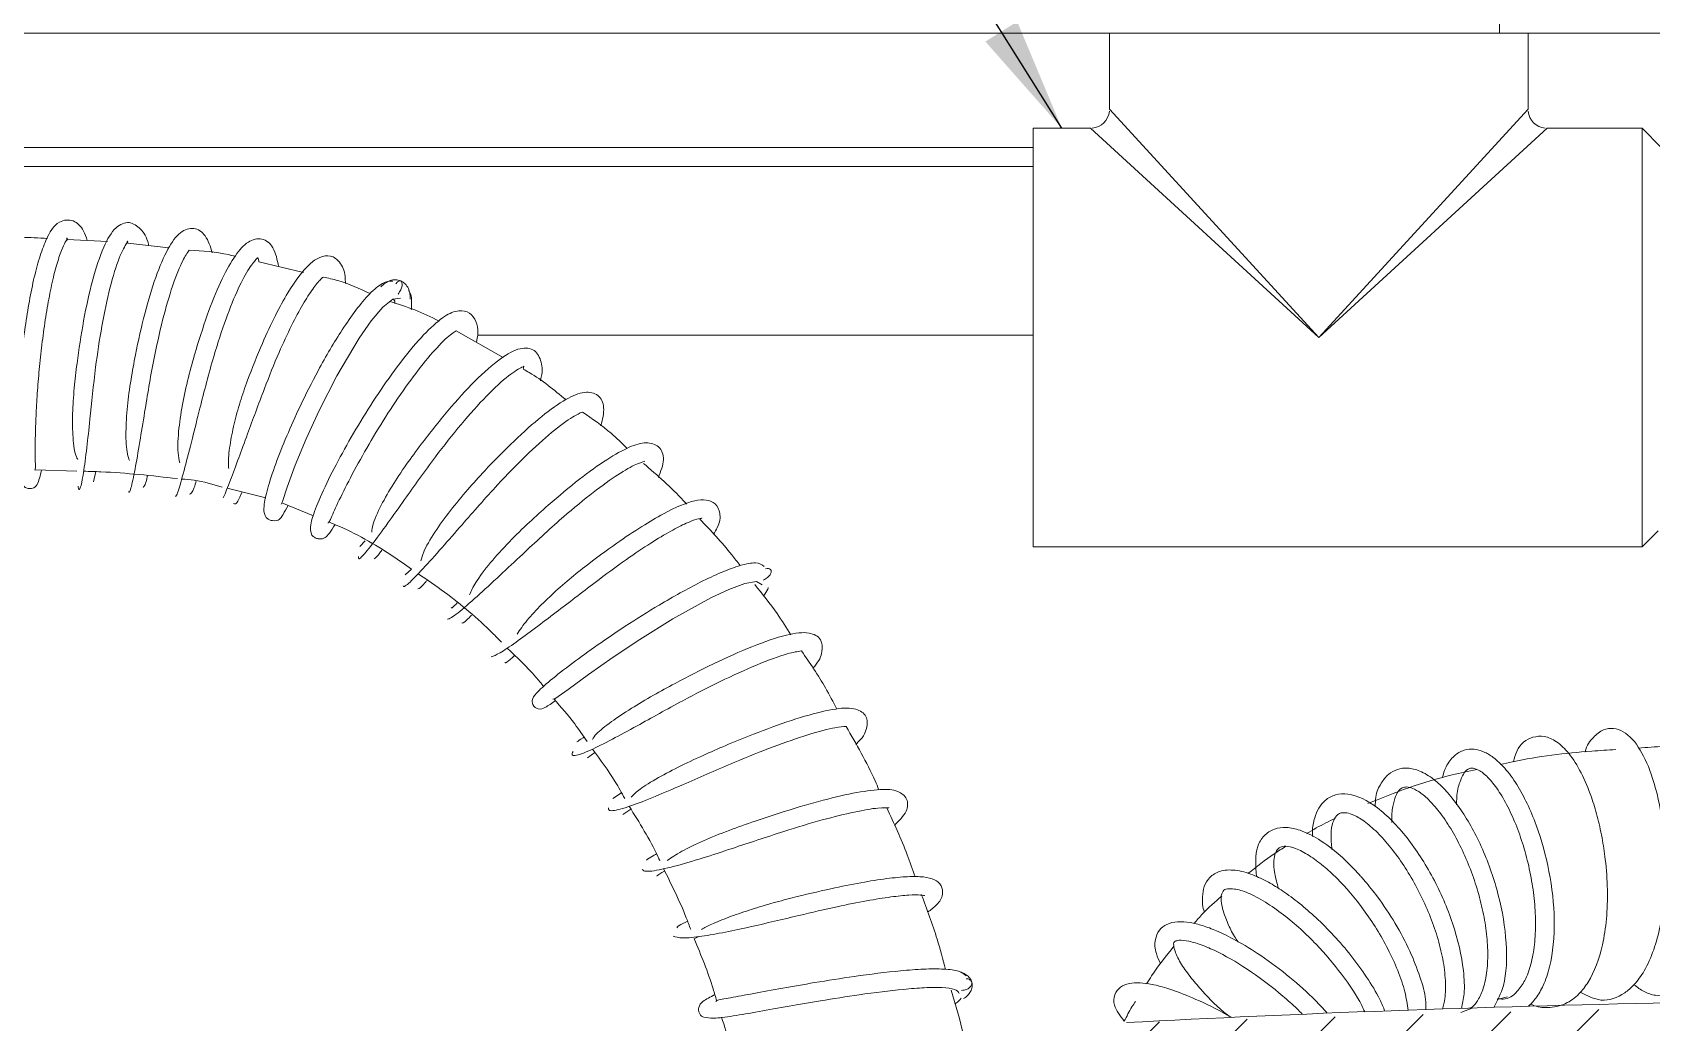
# Model space of a CAD drawing. Extents: x 14808 to 20058, y -13198 to -11680.
# Drawn here: x 18606.36 to 18648.91, y -13008.96 to -12982.93 of the extents above; entities that cross this region are included whole.
import ezdxf

# ---------------------------------------------------------------- set-up
doc = ezdxf.new("R2010")
doc.units = 0
doc.header["$LTSCALE"] = 7
doc.header["$MEASUREMENT"] = 0
doc.layers.get('0').update_dxf_attribs({"color": 2, "linetype": 'CONTINUOUS'})
doc.styles.add('GHS', font='romans', dxfattribs={"bigfont": 'ghs'})
doc.dimstyles.new('STANDARD$7', dxfattribs={"dimtxt": 3.5, "dimasz": 3, "dimexe": 1, "dimexo": 0.0625, "dimgap": 1, "dimtad": 1, "dimdec": 4, "dimzin": 0, "dimdsep": 46, "dimtxsty": 'GHS', "dimcen": 1, "dimclrt": 2, "dimadec": 0, "dimazin": 0, "dimtfac": 1, "dimtdec": 4, "dimtofl": 0, "dimtmove": 0, "dimatfit": 3, "dimfxl": 1, "dimtolj": 1, "dimtzin": 0, "dimarcsym": 0})

msp = doc.modelspace()

# ---------------------------------------------------------------- hatches: boundary and pattern name
at = {"linetype": 'Continuous', "lineweight": 0}
h = msp.add_hatch(dxfattribs=at)
h.set_pattern_fill('ANSI31', color=2, scale=20, style=0)
edge = h.paths.add_edge_path(flags=0)
edge.add_line((18480.383, -13038.055), (18479.661, -12982.95))
edge.add_line((18479.661, -12982.95), (18477.661, -12982.95))
edge.add_line((18477.661, -12982.95), (18478.383, -13038.081))
edge.add_arc((18488.382, -13037.95), 10, 180.75, 270)
edge.add_line((18488.382, -13047.95), (18621.699, -13047.95))
edge.add_line((18621.699, -13047.95), (18621.699, -13045.95))
edge.add_line((18621.699, -13045.95), (18488.382, -13045.95))
edge.add_arc((18488.382, -13037.95), 8, 180.75, 270, ccw=False)
h = msp.add_hatch(dxfattribs=at)
h.set_pattern_fill('ANSI31', color=2, scale=0.5, style=0)
h.set_pattern_definition([(45, (18721.099, -12851.9663), (-1.122532, 1.122532), [])])
edge = h.paths.add_edge_path(flags=0)
edge.add_line((18664.741, -13008.269), (18664.741, -13008.344))
edge.add_ellipse((18660.244, -13012.95), major_axis=(-49.769, 0), ratio=0.092929, start_angle=264.815, end_angle=300.3276)
edge.add_spline(control_points=[(18635.113, -13008.958), (18635.061, -13008.961), (18635.008, -13008.973), (18634.96, -13008.994), (18634.912, -13009.015), (18634.866, -13009.044), (18634.827, -13009.078), (18634.784, -13009.115), (18634.747, -13009.159), (18634.716, -13009.207), (18634.681, -13009.262), (18634.655, -13009.323), (18634.638, -13009.386), (18634.62, -13009.45), (18634.611, -13009.516), (18634.611, -13009.582)], knot_values=[0, 0, 0, 0, 0.000316, 0.000316, 0.000316, 0.000629, 0.000629, 0.000629, 0.000968, 0.000968, 0.000968, 0.001358, 0.001358, 0.001358, 0.001755, 0.001755, 0.001755, 0.001755], weights=[1, 1, 1, 1, 1, 1, 1, 1, 1, 1, 1, 1, 1, 1, 1, 1], degree=3, periodic=0)
edge.add_line((18634.611, -13009.582), (18634.611, -13010.234))
edge.add_spline(control_points=[(18634.611, -13010.234), (18634.784, -13010.449), (18634.953, -13010.668), (18635.113, -13010.892)], knot_values=[0, 0, 0, 0, 0.001656, 0.001656, 0.001656, 0.001656], weights=[1, 1, 1, 1], degree=3, periodic=0)
edge.add_ellipse((18660.244, -13012.95), major_axis=(-33.493, 0), ratio=0.092929, start_angle=260.9801, end_angle=318.6178, ccw=False)
edge.add_spline(control_points=[(18665.495, -13009.876), (18665.578, -13009.877), (18665.662, -13009.864), (18665.74, -13009.838), (18665.819, -13009.812), (18665.894, -13009.772), (18665.96, -13009.721), (18666.025, -13009.67), (18666.082, -13009.607), (18666.127, -13009.538), (18666.172, -13009.469), (18666.206, -13009.39), (18666.226, -13009.31), (18666.24, -13009.251), (18666.248, -13009.189), (18666.248, -13009.128)], knot_values=[0, 0, 0, 0, 0.000498, 0.000498, 0.000498, 0.000996, 0.000996, 0.000996, 0.001491, 0.001491, 0.001491, 0.001988, 0.001988, 0.001988, 0.002352, 0.002352, 0.002352, 0.002352], weights=[1, 1, 1, 1, 1, 1, 1, 1, 1, 1, 1, 1, 1, 1, 1, 1], degree=3, periodic=0)
edge.add_line((18666.248, -13009.128), (18666.248, -13008.787))
edge.add_spline(control_points=[(18666.248, -13008.787), (18666.248, -13008.751), (18666.244, -13008.714), (18666.236, -13008.679), (18666.224, -13008.623), (18666.202, -13008.569), (18666.172, -13008.52), (18666.142, -13008.471), (18666.104, -13008.428), (18666.06, -13008.392), (18666.016, -13008.356), (18665.965, -13008.327), (18665.912, -13008.308), (18665.859, -13008.289), (18665.802, -13008.278), (18665.746, -13008.278)], knot_values=[0.001588, 0.001588, 0.001588, 0.001588, 0.001808, 0.001808, 0.001808, 0.002156, 0.002156, 0.002156, 0.002501, 0.002501, 0.002501, 0.002844, 0.002844, 0.002844, 0.003187, 0.003187, 0.003187, 0.003187], weights=[1, 1, 1, 1, 1, 1, 1, 1, 1, 1, 1, 1, 1, 1, 1, 1], degree=3, periodic=0)
edge.add_ellipse((18660.244, -13012.95), major_axis=(-50.576, 0), ratio=0.092929, start_angle=263.7545, end_angle=264.8979)

# ---------------------------------------------------------------- linework, layer by layer
at = {"color": 7, "linetype": 'Continuous', "lineweight": 15}
for p, q in [((18644.911, -12982.95), (18644.911, -12982.7)), ((18545.661, -12982.95), (18634.661, -12982.95)), ((18634.661, -12982.95), (18634.661, -12984.95)), ((18634.661, -12982.95), (18640.161, -12982.95)), ((18640.161, -12982.95), (18645.661, -12982.95)), ((18645.661, -12984.95), (18645.661, -12982.95)), ((18645.661, -12982.95), (18683.161, -12982.95)), ((18634.161, -12985.45), (18632.661, -12985.45)), ((18632.661, -12985.45), (18632.661, -12996.45)), ((18648.661, -12985.45), (18646.161, -12985.45)), ((18649.161, -12985.95), (18648.661, -12985.45)), ((18648.661, -12996.45), (18648.661, -12985.45)), ((18632.661, -12986.45), (18564.161, -12986.45)), ((18608.334, -12988.424), (18607.272, -12988.369)), ((18609.95, -12988.59), (18608.871, -12988.466)), ((18613.483, -12989.237), (18612.313, -12988.959)), ((18618.727, -12991.476), (18617.499, -12990.777)), ((18606.43, -12994.423), (18607.525, -12994.458)), ((18607.969, -12994.746), (18608.032, -12994.474)), ((18611.477, -12994.913), (18612.492, -12995.166)), ((18612.915, -12995.292), (18613.751, -12995.635)), ((18615.101, -12996.295), (18614.968, -12996.438)), ((18648.661, -12996.45), (18649.078, -12996.033)), ((18632.661, -12996.45), (18648.661, -12996.45)), ((18616.325, -12997.041), (18616.16, -12997.186)), ((18620.944, -13001.994), (18621.139, -13001.86)), ((18621.841, -13002.917), (18621.613, -13003.063)), ((18621.874, -13003.488), (18622.088, -13003.35)), ((18623.753, -13006.757), (18623.875, -13006.694)), ((18644.851, -13008.349), (18645.119, -13008.277)), ((18643.895, -13008.688), (18644.192, -13008.579))]:
    msp.add_line(p, q, dxfattribs=at)
at = {"color": 8, "linetype": 'Continuous', "lineweight": 15}
for p, q in [((18634.661, -12984.95), (18640.161, -12990.95)), ((18640.161, -12990.95), (18645.661, -12984.95)), ((18640.161, -12990.95), (18634.161, -12985.45)), ((18646.161, -12985.45), (18640.161, -12990.95)), ((18564.161, -12985.957), (18632.661, -12985.957)), ((18618.059, -12990.891), (18632.661, -12990.891))]:
    msp.add_line(p, q, dxfattribs=at)
at = {"color": 7, "linetype": 'Continuous', "lineweight": 15, "flags": 128}
for points in [[(18612.895, -12995.328), (18612.937, -12995.255), (18613.059, -12994.88), (18613.269, -12994.308), (18613.555, -12993.614), (18613.896, -12992.865), (18614.358, -12991.957), (18614.946, -12990.964), (18615.262, -12990.513), (18615.566, -12990.153), (18615.833, -12989.939), (18616.036, -12989.914), (18616.036, -12989.914)], [(18620.032, -13000.453), (18620.092, -13000.446), (18620.437, -13000.2), (18620.975, -12999.809), (18621.622, -12999.352), (18622.321, -12998.885), (18623.189, -12998.345), (18624.184, -12997.793), (18624.663, -12997.569), (18625.08, -12997.416), (18625.387, -12997.366), (18625.532, -12997.451), (18625.532, -12997.451)]]:
    msp.add_lwpolyline(points, dxfattribs=at)
at = {"color": 7, "linetype": 'Continuous', "lineweight": 15}
for centre, start, end in [((18634.161, -12984.95), 275.545, 354.0031), ((18646.161, -12984.95), 185.545, 264.0031)]:
    msp.add_arc(centre, 0.5, start, end, dxfattribs=at)
msp.add_ellipse((18660.244, -13012.95), major_axis=(-49.769, 0), ratio=0.092929, start_param=4.621893, end_param=5.241705, dxfattribs=at)
for points, knots in [([(18607.804, -12988.397), (18607.773, -12988.311), (18607.687, -12988.071), (18607.448, -12987.83), (18606.995, -12987.873), (18606.752, -12988.28), (18606.543, -12988.841), (18606.392, -12989.415), (18606.264, -12990.061), (18606.125, -12990.953), (18606.001, -12992.114), (18605.948, -12993.175), (18605.947, -12993.887), (18605.978, -12994.436), (18606.026, -12994.737), (18606.145, -12994.874), (18606.215, -12994.909), (18606.282, -12994.923), (18606.425, -12994.905), (18606.513, -12994.802), (18606.567, -12994.576), (18606.602, -12994.428)], [0, 0, 0, 0, 0.034752, 0.097053, 0.1627, 0.252878, 0.306917, 0.360262, 0.412006, 0.462267, 0.558479, 0.655357, 0.70521, 0.756007, 0.843318, 0.870506, 0.879911, 0.886715, 0.893556, 0.930498, 1, 1, 1, 1]), ([(18609.416, -12988.529), (18609.414, -12988.518), (18609.366, -12988.309), (18609.232, -12988.093), (18608.892, -12987.863), (18608.509, -12988.05), (18608.226, -12988.54), (18607.937, -12989.393), (18607.702, -12990.482), (18607.548, -12991.478), (18607.453, -12992.308), (18607.407, -12992.987), (18607.421, -12993.613), (18607.474, -12994.017), (18607.539, -12994.132), (18607.551, -12994.153)], [0, 0, 0, 0, 0.004898, 0.0899, 0.166436, 0.250737, 0.358523, 0.474351, 0.583146, 0.687769, 0.749163, 0.819113, 0.896674, 0.9811, 1, 1, 1, 1]), ([(18606.758, -12988.343), (18606.641, -12988.337), (18606.318, -12988.319), (18605.995, -12988.31), (18605.789, -12988.305)], [0, 0, 0, 0, 0.362876, 1, 1, 1, 1]), ([(18606.427, -12994.439), (18606.432, -12994.42), (18606.446, -12994.377), (18606.434, -12994.149), (18606.434, -12993.784), (18606.443, -12993.298), (18606.468, -12992.732), (18606.51, -12992.114), (18606.571, -12991.463), (18606.651, -12990.802), (18606.75, -12990.155), (18606.865, -12989.552), (18606.992, -12989.037), (18607.123, -12988.656), (18607.223, -12988.433), (18607.311, -12988.344), (18607.244, -12988.32), (18607.268, -12988.363), (18607.272, -12988.369)], [0, 0, 0, 0, 0.048313, 0.112736, 0.180115, 0.247041, 0.313432, 0.379075, 0.444064, 0.510382, 0.578456, 0.648077, 0.719155, 0.790506, 0.853403, 0.906096, 0.986757, 1, 1, 1, 1]), ([(18611.087, -12988.721), (18611.036, -12988.559), (18610.94, -12988.251), (18610.604, -12988.022), (18610.214, -12988.167), (18609.915, -12988.595), (18609.599, -12989.322), (18609.308, -12990.302), (18609.094, -12991.252), (18608.941, -12992.086), (18608.846, -12992.79), (18608.808, -12993.468), (18608.831, -12993.965), (18608.894, -12994.132), (18608.914, -12994.185)], [0, 0, 0, 0, 0.08891, 0.169562, 0.25204, 0.351253, 0.457551, 0.561506, 0.665705, 0.727452, 0.797831, 0.875974, 0.961044, 1, 1, 1, 1]), ([(18612.831, -12989.082), (18612.795, -12988.905), (18612.724, -12988.563), (18612.407, -12988.304), (18612.007, -12988.409), (18611.69, -12988.772), (18611.346, -12989.375), (18610.991, -12990.233), (18610.7, -12991.121), (18610.469, -12991.941), (18610.305, -12992.657), (18610.198, -12993.37), (18610.167, -12993.939), (18610.214, -12994.163), (18610.232, -12994.246)], [0, 0, 0, 0, 0.092267, 0.178205, 0.259955, 0.350757, 0.447389, 0.546623, 0.650735, 0.713071, 0.784116, 0.863012, 0.948904, 1, 1, 1, 1]), ([(18607.562, -12994.859), (18607.568, -12994.897), (18607.581, -12994.973), (18607.628, -12994.906), (18607.7, -12994.573), (18607.787, -12993.9), (18607.888, -12992.963), (18607.998, -12991.84), (18608.181, -12990.628), (18608.399, -12989.591), (18608.635, -12988.819), (18608.855, -12988.426), (18608.877, -12988.447), (18608.841, -12988.39), (18608.87, -12988.465), (18608.871, -12988.466)], [0, 0, 0, 0, 0.0536482, 0.1055556, 0.2020858, 0.28816, 0.3636262, 0.4844966, 0.5778206, 0.6735472, 0.7742762, 0.8670655, 0.9362724, 0.998791, 1, 1, 1, 1]), ([(18608.887, -12994.993), (18608.893, -12995.008), (18608.906, -12995.038), (18608.96, -12994.889), (18609.049, -12994.478), (18609.176, -12993.743), (18609.334, -12992.77), (18609.518, -12991.642), (18609.777, -12990.477), (18610.042, -12989.556), (18610.31, -12988.896), (18610.429, -12988.727), (18610.483, -12988.652)], [0, 0, 0, 0, 0.0644572, 0.1266531, 0.2419051, 0.3446311, 0.4347546, 0.5793238, 0.6902157, 0.7993884, 0.9098152, 1, 1, 1, 1]), ([(18611.688, -12988.811), (18611.632, -12988.797), (18611.238, -12988.7), (18610.832, -12988.674), (18610.483, -12988.652)], [0, 0, 0, 0, 0.142677, 1, 1, 1, 1]), ([(18610.12, -12995.131), (18610.128, -12995.127), (18610.144, -12995.119), (18610.22, -12994.907), (18610.353, -12994.43), (18610.551, -12993.652), (18610.799, -12992.659), (18611.086, -12991.544), (18611.44, -12990.451), (18611.769, -12989.641), (18612.054, -12989.104), (18612.278, -12988.846), (18612.284, -12988.864), (18612.285, -12988.814), (18612.31, -12988.941), (18612.313, -12988.959)], [0, 0, 0, 0, 0.055603, 0.109189, 0.2084, 0.296843, 0.37442, 0.498954, 0.593687, 0.682851, 0.76883, 0.847863, 0.91599, 0.987701, 1, 1, 1, 1]), ([(18614.587, -12989.531), (18614.585, -12989.467), (18614.578, -12989.219), (18614.47, -12988.973), (18614.208, -12988.77), (18613.903, -12988.822), (18613.544, -12989.08), (18613.164, -12989.592), (18612.739, -12990.371), (18612.378, -12991.146), (18612.053, -12991.942), (18611.811, -12992.658), (18611.649, -12993.241), (18611.543, -12993.798), (18611.5, -12994.196), (18611.517, -12994.356), (18611.521, -12994.394)], [0, 0, 0, 0, 0.029539, 0.113271, 0.182073, 0.246398, 0.312456, 0.453014, 0.530478, 0.613199, 0.713633, 0.772447, 0.836279, 0.904673, 0.977394, 1, 1, 1, 1]), ([(18611.377, -12995.155), (18611.382, -12995.146), (18611.414, -12995.083), (18611.554, -12994.724), (18611.767, -12994.156), (18612.065, -12993.347), (18612.421, -12992.374), (18612.813, -12991.391), (18613.162, -12990.636), (18613.468, -12990.065), (18613.723, -12989.665), (18613.92, -12989.428), (18613.981, -12989.378), (18614.002, -12989.36)], [0, 0, 0, 0, 0.01834, 0.128186, 0.229097, 0.320707, 0.476091, 0.599073, 0.698036, 0.789969, 0.875923, 0.955843, 1, 1, 1, 1]), ([(18615.836, -12989.466), (18615.749, -12989.471), (18615.583, -12989.479), (18615.238, -12989.768), (18614.874, -12990.199), (18614.417, -12990.856), (18613.902, -12991.731), (18613.409, -12992.715), (18613.032, -12993.555), (18612.735, -12994.303), (18612.527, -12994.944), (18612.433, -12995.369), (18612.445, -12995.586), (18612.508, -12995.688), (18612.583, -12995.747), (18612.836, -12995.796), (18612.901, -12995.673), (18613.036, -12995.446), (18613.086, -12995.362)], [0, 0, 0, 0, 0.078985, 0.152108, 0.219494, 0.281256, 0.387681, 0.472772, 0.544374, 0.618456, 0.695934, 0.774602, 0.832892, 0.852583, 0.866121, 0.878094, 0.955139, 1, 1, 1, 1]), ([(18615.238, -12989.792), (18614.959, -12989.664), (18614.56, -12989.479), (18614.131, -12989.388), (18614.002, -12989.36)], [0, 0, 0, 0, 0.698613, 1, 1, 1, 1]), ([(18616.289, -12989.939), (18616.284, -12989.839), (18616.277, -12989.687), (18616.16, -12989.535), (18616.043, -12989.454), (18615.903, -12989.426), (18615.71, -12989.448), (18615.593, -12989.547), (18615.516, -12989.613)], [0, 0, 0, 0, 0.243391, 0.370588, 0.499428, 0.628418, 0.755971, 1, 1, 1, 1]), ([(18615.971, -12989.809), (18615.998, -12989.771), (18616.051, -12989.693), (18616.08, -12989.586), (18616.078, -12989.502), (18616.043, -12989.453), (18615.987, -12989.46), (18615.939, -12989.491), (18615.918, -12989.529), (18615.914, -12989.535)], [0, 0, 0, 0, 0.1596692, 0.3209039, 0.4833252, 0.6460907, 0.8086389, 0.97055, 1, 1, 1, 1]), ([(18617.048, -12990.52), (18617.044, -12990.518), (18616.64, -12990.288), (18616.196, -12990.143), (18615.757, -12990)], [0, 0, 0, 0, 0.010833, 1, 1, 1, 1]), ([(18615.83, -12989.942), (18615.858, -12989.952), (18615.889, -12989.963), (18615.888, -12990.046), (18615.888, -12990.053)], [0, 0, 0, 0, 0.918007, 1, 1, 1, 1]), ([(18616.317, -12990.225), (18616.318, -12990.212), (18616.337, -12989.989), (18616.32, -12989.797), (18616.254, -12989.717), (18616.25, -12989.712)], [0, 0, 0, 0, 0.054427, 0.937402, 1, 1, 1, 1]), ([(18618.027, -12991.078), (18618.044, -12990.995), (18618.092, -12990.764), (18618.031, -12990.526), (18617.863, -12990.271), (18617.54, -12990.214), (18617.181, -12990.374), (18616.716, -12990.779), (18616.165, -12991.414), (18615.593, -12992.195), (18615.046, -12993.042), (18614.544, -12993.899), (18614.115, -12994.717), (18613.808, -12995.41), (18613.659, -12995.853), (18613.665, -12996.065), (18613.718, -12996.164), (18613.81, -12996.23), (18614.024, -12996.263), (18614.114, -12996.163), (18614.263, -12995.947), (18614.318, -12995.868)], [0, 0, 0, 0, 0.026443, 0.073466, 0.119715, 0.170041, 0.231891, 0.304471, 0.377831, 0.448953, 0.518186, 0.587476, 0.659197, 0.73381, 0.806938, 0.857774, 0.873855, 0.884096, 0.895281, 0.961905, 1, 1, 1, 1]), ([(18614.127, -12995.824), (18614.136, -12995.821), (18614.17, -12995.811), (18614.282, -12995.505), (18614.56, -12994.937), (18614.959, -12994.175), (18615.442, -12993.348), (18615.968, -12992.526), (18616.51, -12991.775), (18616.998, -12991.189), (18617.368, -12990.844), (18617.465, -12990.795), (18617.499, -12990.777)], [0, 0, 0, 0, 0.03556, 0.14608, 0.263347, 0.37766, 0.488573, 0.598739, 0.711469, 0.826416, 0.939176, 1, 1, 1, 1]), ([(18619.708, -12992.085), (18619.71, -12992.078), (18619.774, -12991.868), (18619.761, -12991.607), (18619.574, -12991.233), (18619.149, -12991.201), (18618.664, -12991.478), (18618.012, -12992.048), (18617.284, -12992.851), (18616.664, -12993.631), (18616.165, -12994.31), (18615.781, -12994.888), (18615.469, -12995.453), (18615.289, -12995.873), (18615.282, -12996.024), (18615.28, -12996.068)], [0, 0, 0, 0, 0.002834, 0.089818, 0.167676, 0.251386, 0.355228, 0.466376, 0.57221, 0.675573, 0.736407, 0.805745, 0.882723, 0.9665, 1, 1, 1, 1]), ([(18614.934, -12996.708), (18614.929, -12996.736), (18614.919, -12996.791), (18615.013, -12996.729), (18615.252, -12996.442), (18615.669, -12995.873), (18616.221, -12995.094), (18616.877, -12994.166), (18617.631, -12993.211), (18618.317, -12992.445), (18618.883, -12991.92), (18619.261, -12991.7), (18619.272, -12991.729), (18619.274, -12991.672), (18619.261, -12991.769), (18619.259, -12991.779)], [0, 0, 0, 0, 0.053771, 0.105682, 0.201947, 0.287838, 0.363182, 0.484054, 0.57724, 0.671353, 0.76906, 0.859185, 0.928318, 0.992336, 1, 1, 1, 1]), ([(18620.377, -12992.582), (18620.068, -12992.327), (18619.713, -12992.033), (18619.312, -12991.809), (18619.259, -12991.779)], [0, 0, 0, 0, 0.867706, 1, 1, 1, 1]), ([(18621.298, -12993.266), (18621.34, -12993.102), (18621.419, -12992.788), (18621.253, -12992.423), (18620.846, -12992.352), (18620.388, -12992.55), (18619.762, -12992.987), (18619.019, -12993.653), (18618.345, -12994.339), (18617.774, -12994.97), (18617.316, -12995.523), (18616.909, -12996.088), (18616.637, -12996.552), (18616.587, -12996.747), (18616.568, -12996.82)], [0, 0, 0, 0, 0.088423, 0.168836, 0.249144, 0.345177, 0.44839, 0.550557, 0.654097, 0.715629, 0.785763, 0.863642, 0.948436, 1, 1, 1, 1]), ([(18616.104, -12997.476), (18616.11, -12997.488), (18616.121, -12997.512), (18616.271, -12997.398), (18616.583, -12997.078), (18617.092, -12996.509), (18617.749, -12995.756), (18618.504, -12994.89), (18619.331, -12994.043), (18620.021, -12993.415), (18620.564, -12993.015), (18620.74, -12992.94), (18620.816, -12992.908)], [0, 0, 0, 0, 0.06524, 0.128125, 0.244572, 0.348368, 0.439516, 0.585878, 0.697909, 0.806951, 0.915894, 1, 1, 1, 1]), ([(18621.992, -12993.862), (18621.852, -12993.726), (18621.489, -12993.373), (18621.072, -12993.085), (18620.816, -12992.908)], [0, 0, 0, 0, 0.385271, 1, 1, 1, 1]), ([(18622.811, -12994.627), (18622.873, -12994.465), (18622.993, -12994.15), (18622.859, -12993.79), (18622.475, -12993.68), (18622.051, -12993.81), (18621.465, -12994.135), (18620.733, -12994.664), (18620.024, -12995.252), (18619.391, -12995.823), (18618.864, -12996.34), (18618.369, -12996.889), (18617.998, -12997.379), (18617.891, -12997.612), (18617.844, -12997.713)], [0, 0, 0, 0, 0.0889206, 0.1727789, 0.2503604, 0.3383427, 0.4332665, 0.5316876, 0.6356036, 0.697971, 0.7690723, 0.8479714, 0.9339376, 1, 1, 1, 1]), ([(18617.265, -12998.351), (18617.284, -12998.35), (18617.32, -12998.349), (18617.534, -12998.2), (18617.929, -12997.863), (18618.529, -12997.312), (18619.288, -12996.601), (18620.13, -12995.812), (18621.003, -12995.081), (18621.69, -12994.581), (18622.187, -12994.281), (18622.457, -12994.206), (18622.457, -12994.198), (18622.457, -12994.196)], [0, 0, 0, 0, 0.063148, 0.12393, 0.236498, 0.336744, 0.424804, 0.566323, 0.673761, 0.77417, 0.869978, 0.956844, 1, 1, 1, 1]), ([(18623.55, -12995.33), (18623.523, -12995.3), (18623.177, -12994.911), (18622.781, -12994.571), (18622.416, -12994.258)], [0, 0, 0, 0, 0.0780185, 1, 1, 1, 1]), ([(18607.709, -12994.464), (18607.86, -12994.468), (18608.683, -12994.49), (18609.502, -12994.582), (18610.17, -12994.658)], [0, 0, 0, 0, 0.184119, 1, 1, 1, 1]), ([(18609.268, -12994.887), (18609.303, -12994.851), (18609.339, -12994.815), (18609.381, -12994.593), (18609.382, -12994.587)], [0, 0, 0, 0, 0.97376, 1, 1, 1, 1]), ([(18610.282, -12994.668), (18610.393, -12994.676), (18610.756, -12994.7), (18611.105, -12994.807), (18611.349, -12994.881)], [0, 0, 0, 0, 0.304241, 1, 1, 1, 1]), ([(18610.488, -12995.068), (18610.524, -12995.057), (18610.572, -12995.042), (18610.648, -12994.777), (18610.667, -12994.711)], [0, 0, 0, 0, 0.753985, 1, 1, 1, 1]), ([(18611.647, -12995.311), (18611.677, -12995.327), (18611.725, -12995.351), (18611.832, -12995.102), (18611.871, -12995.011)], [0, 0, 0, 0, 0.636569, 1, 1, 1, 1]), ([(18624.26, -12996.125), (18624.295, -12996.064), (18624.423, -12995.843), (18624.454, -12995.595), (18624.335, -12995.304), (18624.067, -12995.199), (18623.663, -12995.234), (18623.104, -12995.48), (18622.37, -12995.911), (18621.671, -12996.378), (18620.981, -12996.886), (18620.39, -12997.365), (18619.93, -12997.775), (18619.523, -12998.188), (18619.236, -12998.526), (18619.136, -12998.692), (18619.1, -12998.751)], [0, 0, 0, 0, 0.031558, 0.115684, 0.18081, 0.240655, 0.303352, 0.440041, 0.516301, 0.598195, 0.697916, 0.756301, 0.819615, 0.887536, 0.959827, 1, 1, 1, 1]), ([(18614.139, -12995.795), (18614.206, -12995.822), (18614.794, -12996.06), (18615.531, -12996.477), (18616.158, -12996.922), (18616.326, -12997.042)], [0, 0, 0, 0, 0.085812, 0.754882, 1, 1, 1, 1]), ([(18618.419, -12999.345), (18618.48, -12999.323), (18618.598, -12999.279), (18619.036, -12998.983), (18619.549, -12998.607), (18620.243, -12998.08), (18621.074, -12997.441), (18621.921, -12996.808), (18622.604, -12996.349), (18623.136, -12996.031), (18623.546, -12995.823), (18623.831, -12995.714), (18623.958, -12995.7), (18623.955, -12995.694), (18623.954, -12995.692)], [0, 0, 0, 0, 0.101722, 0.196756, 0.284007, 0.36317, 0.497724, 0.604224, 0.689762, 0.768759, 0.841962, 0.909278, 0.971071, 1, 1, 1, 1]), ([(18624.957, -12996.945), (18624.885, -12996.849), (18624.559, -12996.418), (18624.187, -12996.025), (18623.898, -12995.72)], [0, 0, 0, 0, 0.22297, 1, 1, 1, 1]), ([(18615.339, -12996.768), (18615.379, -12996.739), (18615.425, -12996.706), (18615.532, -12996.554), (18615.543, -12996.537)], [0, 0, 0, 0, 0.893751, 1, 1, 1, 1]), ([(18616.494, -12997.159), (18616.728, -12997.318), (18617.418, -12997.786), (18618.145, -12998.4), (18618.608, -12998.877), (18618.687, -12998.957)], [0, 0, 0, 0, 0.299592, 0.881112, 1, 1, 1, 1]), ([(18625.59, -12996.964), (18625.529, -12996.922), (18625.41, -12996.84), (18624.992, -12996.922), (18624.488, -12997.105), (18623.787, -12997.432), (18622.908, -12997.924), (18621.977, -12998.509), (18621.195, -12999.038), (18620.512, -12999.531), (18619.935, -12999.984), (18619.602, -13000.286), (18619.494, -13000.438), (18619.492, -13000.54), (18619.508, -13000.588), (18619.52, -13000.612), (18619.534, -13000.633), (18619.561, -13000.664), (18619.607, -13000.698), (18619.704, -13000.73), (18619.822, -13000.695), (18620.008, -13000.561), (18620.102, -13000.493)], [0, 0, 0, 0, 0.078401, 0.150986, 0.217856, 0.279034, 0.384398, 0.468595, 0.540036, 0.616191, 0.698067, 0.782509, 0.840965, 0.857999, 0.86361, 0.865783, 0.867625, 0.871026, 0.875563, 0.890272, 0.944705, 1, 1, 1, 1]), ([(18625.566, -12997.323), (18625.605, -12997.303), (18625.683, -12997.262), (18625.751, -12997.182), (18625.781, -12997.106), (18625.764, -12997.045), (18625.707, -12997.015), (18625.651, -12997.026), (18625.624, -12997.031)], [0, 0, 0, 0, 0.168085, 0.337077, 0.50695, 0.677165, 0.847456, 1, 1, 1, 1]), ([(18616.492, -12997.555), (18616.528, -12997.543), (18616.568, -12997.53), (18616.719, -12997.346), (18616.735, -12997.327)], [0, 0, 0, 0, 0.895562, 1, 1, 1, 1]), ([(18626.291, -12998.763), (18626.173, -12998.575), (18625.883, -12998.115), (18625.542, -12997.692), (18625.34, -12997.441)], [0, 0, 0, 0, 0.407648, 1, 1, 1, 1]), ([(18625.573, -12997.744), (18625.617, -12997.679), (18625.673, -12997.596), (18625.692, -12997.536), (18625.696, -12997.523)], [0, 0, 0, 0, 0.78003, 1, 1, 1, 1]), ([(18617.523, -12997.927), (18617.503, -12997.948), (18617.381, -12998.073), (18617.374, -12998.057), (18617.368, -12998.045)], [0, 0, 0, 0, 0.168024, 1, 1, 1, 1]), ([(18617.649, -12998.451), (18617.666, -12998.458), (18617.688, -12998.467), (18617.856, -12998.294), (18617.901, -12998.249)], [0, 0, 0, 0, 0.73471, 1, 1, 1, 1]), ([(18626.867, -12999.645), (18626.884, -12999.626), (18627.03, -12999.46), (18627.131, -12999.235), (18627.11, -12998.845), (18626.742, -12998.669), (18626.198, -12998.743), (18625.32, -12999.037), (18624.284, -12999.504), (18623.378, -12999.966), (18622.647, -13000.367), (18622.063, -13000.712), (18621.537, -13001.064), (18621.18, -13001.35), (18621.105, -13001.466), (18621.076, -13001.512)], [0, 0, 0, 0, 0.010413, 0.091566, 0.160912, 0.238687, 0.34401, 0.458619, 0.564881, 0.665574, 0.724452, 0.791622, 0.866227, 0.947621, 1, 1, 1, 1]), ([(18618.782, -12999.487), (18618.781, -12999.502), (18618.78, -12999.529), (18618.952, -12999.379), (18619.032, -12999.309)], [0, 0, 0, 0, 0.533886, 1, 1, 1, 1]), ([(18618.837, -12999.111), (18619.095, -12999.357), (18619.432, -12999.679), (18619.727, -13000.04), (18619.795, -13000.125)], [0, 0, 0, 0, 0.766397, 1, 1, 1, 1]), ([(18620.568, -13001.83), (18620.552, -13001.865), (18620.522, -13001.934), (18620.637, -13001.952), (18620.961, -13001.834), (18621.552, -13001.537), (18622.37, -13001.093), (18623.35, -13000.541), (18624.458, -12999.972), (18625.434, -12999.525), (18626.229, -12999.236), (18626.463, -12999.204), (18626.57, -12999.189)], [0, 0, 0, 0, 0.062271, 0.122168, 0.233124, 0.332011, 0.418981, 0.558996, 0.667556, 0.780382, 0.900396, 1, 1, 1, 1]), ([(18627.498, -13000.715), (18627.401, -13000.527), (18627.129, -12999.996), (18626.789, -12999.506), (18626.57, -12999.189)], [0, 0, 0, 0, 0.353396, 1, 1, 1, 1]), ([(18620.065, -13000.449), (18620.252, -13000.663), (18620.564, -13001.019), (18620.829, -13001.412), (18620.935, -13001.568)], [0, 0, 0, 0, 0.600685, 1, 1, 1, 1]), ([(18627.994, -13001.646), (18628.001, -13001.64), (18628.175, -13001.479), (18628.299, -13001.266), (18628.313, -13000.877), (18627.977, -13000.672), (18627.494, -13000.689), (18626.695, -13000.877), (18625.709, -13001.214), (18624.794, -13001.579), (18624.018, -13001.915), (18623.376, -13002.215), (18622.77, -13002.533), (18622.303, -13002.825), (18622.161, -13002.964), (18622.094, -13003.029)], [0, 0, 0, 0, 0.003515, 0.094025, 0.16542, 0.239335, 0.336256, 0.44249, 0.544489, 0.644738, 0.703925, 0.771435, 0.846442, 0.928337, 1, 1, 1, 1]), ([(18620.854, -13001.452), (18620.846, -13001.458), (18620.747, -13001.528), (18620.707, -13001.554), (18620.67, -13001.578)], [0, 0, 0, 0, 0.078069, 1, 1, 1, 1]), ([(18621.5, -13003.312), (18621.5, -13003.339), (18621.499, -13003.39), (18621.681, -13003.388), (18622.091, -13003.267), (18622.766, -13003), (18623.668, -13002.613), (18624.716, -13002.147), (18625.844, -13001.694), (18626.768, -13001.371), (18627.473, -13001.186), (18627.661, -13001.178), (18627.742, -13001.174)], [0, 0, 0, 0, 0.064292, 0.126067, 0.24043, 0.342333, 0.431969, 0.576427, 0.687567, 0.798941, 0.913318, 1, 1, 1, 1]), ([(18628.605, -13002.836), (18628.571, -13002.758), (18628.326, -13002.183), (18628.013, -13001.642), (18627.742, -13001.174)], [0, 0, 0, 0, 0.136514, 1, 1, 1, 1]), ([(18645.726, -13008.469), (18645.744, -13008.477), (18645.89, -13008.547), (18646.209, -13008.586), (18646.635, -13008.498), (18646.988, -13008.237), (18647.347, -13007.773), (18647.602, -13007.099), (18647.732, -13006.229), (18647.759, -13005.466), (18647.708, -13004.738), (18647.623, -13004.182), (18647.546, -13003.809), (18647.457, -13003.445), (18647.304, -13002.944), (18647.06, -13002.368), (18646.752, -13001.875), (18646.423, -13001.559), (18646.103, -13001.412), (18645.695, -13001.448), (18645.395, -13001.666), (18645.302, -13002.003), (18645.277, -13002.097)], [0, 0, 0, 0, 0.006546, 0.054413, 0.114669, 0.166451, 0.209914, 0.308457, 0.363915, 0.422166, 0.48085, 0.523138, 0.545848, 0.566847, 0.609295, 0.671288, 0.733092, 0.789962, 0.840828, 0.885137, 0.968134, 1, 1, 1, 1]), ([(18647.032, -13008.155), (18647.212, -13008.25), (18647.605, -13008.455), (18648.112, -13008.266), (18648.47, -13007.953), (18648.735, -13007.589), (18648.97, -13007.064), (18649.193, -13006.247), (18649.289, -13005.32), (18649.27, -13004.385), (18649.181, -13003.488), (18648.969, -13002.546), (18648.617, -13001.735), (18648.257, -13001.328), (18647.913, -13001.203), (18647.61, -13001.245), (18647.366, -13001.462), (18647.197, -13001.662), (18647.157, -13001.842), (18647.156, -13001.844)], [0, 0, 0, 0, 0.069318, 0.151053, 0.18892, 0.237008, 0.293248, 0.347307, 0.447233, 0.497707, 0.549052, 0.645372, 0.72638, 0.811523, 0.8531, 0.893899, 0.943781, 0.999374, 1, 1, 1, 1]), ([(18648.443, -13007.961), (18648.53, -13008.028), (18648.709, -13008.164), (18649.004, -13008.253), (18649.315, -13008.255), (18649.638, -13008.144), (18649.966, -13007.893), (18650.273, -13007.476), (18650.592, -13006.791), (18650.801, -13005.963), (18650.91, -13005.059), (18650.939, -13004.342), (18650.916, -13003.66), (18650.854, -13003.07), (18650.767, -13002.585), (18650.653, -13002.142), (18650.487, -13001.701), (18650.258, -13001.345), (18650.002, -13001.142), (18649.615, -13001.109), (18649.322, -13001.32), (18649.217, -13001.615), (18649.186, -13001.7)], [0, 0, 0, 0, 0.0372256, 0.0767079, 0.1145051, 0.1554266, 0.2052453, 0.2615486, 0.3144311, 0.4103477, 0.460187, 0.5121704, 0.5635537, 0.6092963, 0.6493538, 0.6874564, 0.7350698, 0.7931422, 0.8474958, 0.8895399, 0.9681968, 1, 1, 1, 1]), ([(18621.076, -13001.769), (18621.285, -13002.049), (18621.595, -13002.464), (18621.844, -13002.918), (18621.925, -13003.065)], [0, 0, 0, 0, 0.67563, 1, 1, 1, 1]), ([(18645.673, -13008.528), (18645.739, -13008.46), (18645.889, -13008.307), (18646.078, -13007.965), (18646.295, -13007.33), (18646.394, -13006.309), (18646.245, -13004.98), (18645.893, -13003.715), (18645.46, -13002.808), (18645.061, -13002.266), (18644.768, -13001.987), (18644.501, -13001.829), (18644.241, -13001.757), (18643.96, -13001.782), (18643.702, -13001.94), (18643.508, -13002.184), (18643.434, -13002.425), (18643.403, -13002.525)], [0, 0, 0, 0, 0.038185, 0.086396, 0.144848, 0.264626, 0.374762, 0.483418, 0.598282, 0.659972, 0.715397, 0.760624, 0.802668, 0.848011, 0.899364, 0.958151, 1, 1, 1, 1]), ([(18647.97, -13001.779), (18647.757, -13001.792), (18646.838, -13001.847), (18645.83, -13001.97), (18645.044, -13002.145), (18644.939, -13002.169)], [0, 0, 0, 0, 0.2073417, 0.8941595, 1, 1, 1, 1]), ([(18649.86, -13001.687), (18649.649, -13001.688), (18649.211, -13001.691), (18648.781, -13001.724), (18648.56, -13001.741)], [0, 0, 0, 0, 0.483844, 1, 1, 1, 1]), ([(18644.311, -13002.306), (18644.096, -13002.35), (18643.489, -13002.476), (18642.532, -13002.765), (18641.807, -13003.054), (18641.451, -13003.196)], [0, 0, 0, 0, 0.217502, 0.615418, 1, 1, 1, 1]), ([(18644.759, -13008.559), (18644.855, -13008.379), (18645.089, -13007.934), (18645.125, -13006.888), (18644.922, -13005.618), (18644.485, -13004.368), (18643.892, -13003.283), (18643.304, -13002.618), (18642.829, -13002.332), (18642.419, -13002.225), (18642.033, -13002.347), (18641.787, -13002.673), (18641.65, -13002.936), (18641.647, -13003.198), (18641.646, -13003.287)], [0, 0, 0, 0, 0.07922, 0.194541, 0.309201, 0.420135, 0.531641, 0.65248, 0.714461, 0.768234, 0.859919, 0.910393, 0.96941, 1, 1, 1, 1]), ([(18643.782, -13003.236), (18643.783, -13003.169), (18643.785, -13002.923), (18643.856, -13002.649), (18643.982, -13002.359), (18644.101, -13002.273), (18644.217, -13002.261), (18644.395, -13002.321), (18644.633, -13002.524), (18644.901, -13002.871), (18645.162, -13003.331), (18645.394, -13003.868), (18645.587, -13004.455), (18645.734, -13005.072), (18645.829, -13005.702), (18645.867, -13006.327), (18645.839, -13006.918), (18645.743, -13007.442), (18645.588, -13007.862), (18645.338, -13008.2), (18645.118, -13008.366), (18644.91, -13008.334), (18644.86, -13008.326)], [0, 0, 0, 0, 0.020359, 0.075335, 0.119293, 0.189689, 0.228762, 0.276933, 0.332427, 0.386708, 0.43885, 0.489579, 0.539331, 0.588115, 0.637418, 0.687683, 0.738859, 0.791227, 0.844711, 0.89515, 0.975025, 1, 1, 1, 1]), ([(18642.082, -13003.697), (18642.081, -13003.688), (18642.069, -13003.519), (18642.102, -13003.275), (18642.199, -13002.901), (18642.363, -13002.744), (18642.596, -13002.761), (18642.908, -13002.961), (18643.183, -13003.227), (18643.481, -13003.613), (18643.771, -13004.091), (18644.034, -13004.633), (18644.257, -13005.214), (18644.432, -13005.814), (18644.552, -13006.417), (18644.609, -13007.003), (18644.597, -13007.55), (18644.513, -13008.004), (18644.377, -13008.324), (18644.247, -13008.508), (18644.162, -13008.568), (18644.133, -13008.589)], [0, 0, 0, 0, 0.003036, 0.056154, 0.106374, 0.204211, 0.298648, 0.346808, 0.399003, 0.454044, 0.508364, 0.561632, 0.614204, 0.666724, 0.719116, 0.772623, 0.828321, 0.88586, 0.937187, 0.978351, 1, 1, 1, 1]), ([(18629.011, -13003.772), (18629.134, -13003.651), (18629.358, -13003.43), (18629.381, -13003.068), (18629.089, -13002.835), (18628.654, -13002.813), (18627.949, -13002.91), (18627.031, -13003.131), (18626.125, -13003.402), (18625.317, -13003.667), (18624.627, -13003.914), (18623.954, -13004.189), (18623.374, -13004.468), (18623.156, -13004.619), (18623.044, -13004.695)], [0, 0, 0, 0, 0.090664, 0.165601, 0.23683, 0.326203, 0.42478, 0.523436, 0.624488, 0.684732, 0.753397, 0.829736, 0.913099, 1, 1, 1, 1]), ([(18643.912, -13008.589), (18643.939, -13008.463), (18644.002, -13008.165), (18643.968, -13007.424), (18643.729, -13006.37), (18643.185, -13005.125), (18642.481, -13004.038), (18641.699, -13003.239), (18641.05, -13002.926), (18640.601, -13002.947), (18640.33, -13003.091), (18640.153, -13003.311), (18640.043, -13003.593), (18639.988, -13003.837), (18639.997, -13004.023), (18639.999, -13004.064)], [0, 0, 0, 0, 0.04901, 0.116196, 0.240289, 0.357942, 0.476516, 0.600001, 0.725352, 0.783541, 0.83662, 0.884361, 0.929574, 0.984341, 1, 1, 1, 1]), ([(18622.041, -13003.268), (18622.311, -13003.701), (18622.603, -13004.17), (18622.833, -13004.671), (18622.851, -13004.709)], [0, 0, 0, 0, 0.923866, 1, 1, 1, 1]), ([(18622.38, -13004.924), (18622.396, -13004.944), (18622.429, -13004.984), (18622.676, -13004.979), (18623.171, -13004.872), (18623.928, -13004.648), (18624.903, -13004.331), (18626.001, -13003.959), (18627.123, -13003.619), (18627.992, -13003.409), (18628.596, -13003.297), (18628.875, -13003.324), (18628.868, -13003.305), (18628.867, -13003.3)], [0, 0, 0, 0, 0.063147, 0.123809, 0.236048, 0.336121, 0.424085, 0.565897, 0.674158, 0.778292, 0.880903, 0.972276, 1, 1, 1, 1]), ([(18629.553, -13005.125), (18629.486, -13004.931), (18629.274, -13004.313), (18629, -13003.72), (18628.812, -13003.313)], [0, 0, 0, 0, 0.314869, 1, 1, 1, 1]), ([(18640.588, -13003.592), (18640.508, -13003.629), (18640.254, -13003.747), (18640.01, -13003.889), (18639.842, -13003.987)], [0, 0, 0, 0, 0.314027, 1, 1, 1, 1]), ([(18640.506, -13004.405), (18640.493, -13004.27), (18640.467, -13003.975), (18640.522, -13003.688), (18640.616, -13003.519), (18640.699, -13003.459), (18640.796, -13003.434), (18640.941, -13003.447), (18641.168, -13003.534), (18641.478, -13003.745), (18641.831, -13004.082), (18642.185, -13004.512), (18642.517, -13005.007), (18642.818, -13005.546), (18643.077, -13006.118), (18643.286, -13006.708), (18643.433, -13007.3), (18643.5, -13007.852), (18643.492, -13008.298), (18643.435, -13008.514), (18643.412, -13008.606)], [0, 0, 0, 0, 0.0566291, 0.1229122, 0.1793237, 0.2243412, 0.2655893, 0.3072451, 0.3581116, 0.4195338, 0.482007, 0.5420264, 0.599752, 0.6571331, 0.7144883, 0.7722768, 0.8324337, 0.8949877, 0.9556757, 1, 1, 1, 1]), ([(18642.97, -13008.621), (18642.973, -13008.532), (18642.984, -13008.274), (18642.821, -13007.737), (18642.565, -13007.064), (18642.18, -13006.342), (18641.766, -13005.72), (18641.456, -13005.332), (18641.308, -13005.162), (18641.269, -13005.118), (18641.259, -13005.106), (18641.254, -13005.101), (18641.24, -13005.085), (18641.194, -13005.033), (18641.022, -13004.848), (18640.664, -13004.499), (18640.17, -13004.125), (18639.698, -13003.893), (18639.31, -13003.811), (18638.981, -13003.85), (18638.705, -13004.031), (18638.478, -13004.411), (18638.504, -13004.835), (18638.522, -13005.119)], [0, 0, 0, 0, 0.035196, 0.102558, 0.175107, 0.253777, 0.332755, 0.383149, 0.396157, 0.399606, 0.400567, 0.401032, 0.401675, 0.406892, 0.421537, 0.477286, 0.562514, 0.638498, 0.698792, 0.756564, 0.816571, 0.877396, 1, 1, 1, 1]), ([(18639.298, -13004.323), (18639.196, -13004.387), (18638.848, -13004.602), (18638.527, -13004.859), (18638.3, -13005.041)], [0, 0, 0, 0, 0.2952, 1, 1, 1, 1]), ([(18639.104, -13005.432), (18639.066, -13005.297), (18638.987, -13005.01), (18638.968, -13004.611), (18639.052, -13004.403), (18639.154, -13004.337), (18639.29, -13004.309), (18639.546, -13004.364), (18639.89, -13004.54), (18640.267, -13004.816), (18640.755, -13005.264), (18641.373, -13005.986), (18641.915, -13006.861), (18642.25, -13007.598), (18642.439, -13008.155), (18642.487, -13008.477), (18642.511, -13008.637)], [0, 0, 0, 0, 0.05827, 0.123443, 0.2263, 0.272818, 0.325548, 0.390072, 0.459672, 0.522617, 0.578961, 0.688598, 0.806622, 0.870636, 0.936029, 1, 1, 1, 1]), ([(18622.758, -13004.525), (18622.72, -13004.547), (18622.515, -13004.662), (18622.505, -13004.678), (18622.496, -13004.691)], [0, 0, 0, 0, 0.185173, 1, 1, 1, 1]), ([(18622.943, -13004.908), (18623.155, -13005.333), (18623.417, -13005.857), (18623.621, -13006.406), (18623.659, -13006.51)], [0, 0, 0, 0, 0.8107005, 1, 1, 1, 1]), ([(18622.767, -13005.109), (18622.767, -13005.101), (18622.768, -13005.091), (18622.949, -13004.989), (18622.974, -13004.975)], [0, 0, 0, 0, 0.863082, 1, 1, 1, 1]), ([(18629.883, -13006.057), (18629.968, -13005.991), (18630.175, -13005.831), (18630.294, -13005.627), (18630.264, -13005.34), (18630.064, -13005.183), (18629.778, -13005.117), (18629.37, -13005.113), (18628.817, -13005.165), (18628.133, -13005.274), (18627.291, -13005.446), (18626.461, -13005.64), (18625.737, -13005.834), (18625.165, -13006.007), (18624.637, -13006.191), (18624.199, -13006.369), (18624.021, -13006.467), (18623.938, -13006.513)], [0, 0, 0, 0, 0.051847, 0.125817, 0.179674, 0.233921, 0.296282, 0.365647, 0.438027, 0.513286, 0.592305, 0.688258, 0.744212, 0.804904, 0.869988, 0.939187, 1, 1, 1, 1]), ([(18641.899, -13008.658), (18641.857, -13008.556), (18641.736, -13008.263), (18641.429, -13007.765), (18640.891, -13007.018), (18640.125, -13006.194), (18639.368, -13005.587), (18638.822, -13005.25), (18638.393, -13005.045), (18637.951, -13004.93), (18637.573, -13004.95), (18637.289, -13005.116), (18637.139, -13005.37), (18637.098, -13005.666), (18637.101, -13005.887), (18637.151, -13006.036), (18637.157, -13006.053)], [0, 0, 0, 0, 0.041647, 0.119156, 0.194019, 0.335159, 0.461476, 0.518472, 0.583184, 0.663234, 0.745678, 0.813379, 0.872238, 0.927276, 0.991635, 1, 1, 1, 1]), ([(18623.199, -13006.681), (18623.265, -13006.706), (18623.393, -13006.753), (18623.91, -13006.7), (18624.538, -13006.588), (18625.388, -13006.407), (18626.414, -13006.162), (18627.456, -13005.918), (18628.287, -13005.75), (18628.929, -13005.647), (18629.407, -13005.602), (18629.707, -13005.595), (18629.809, -13005.627), (18629.802, -13005.609), (18629.801, -13005.607)], [0, 0, 0, 0, 0.102923, 0.198728, 0.286626, 0.366357, 0.501607, 0.608556, 0.695363, 0.777732, 0.85619, 0.929825, 0.992784, 1, 1, 1, 1]), ([(18630.353, -13007.558), (18630.284, -13007.293), (18630.11, -13006.624), (18629.865, -13005.977), (18629.717, -13005.587)], [0, 0, 0, 0, 0.396086, 1, 1, 1, 1]), ([(18637.613, -13005.631), (18637.44, -13005.781), (18637.182, -13006.005), (18636.957, -13006.266), (18636.883, -13006.353)], [0, 0, 0, 0, 0.669116, 1, 1, 1, 1]), ([(18638.04, -13006.83), (18638.009, -13006.784), (18637.889, -13006.61), (18637.759, -13006.322), (18637.621, -13005.969), (18637.578, -13005.646), (18637.64, -13005.487), (18637.725, -13005.437), (18637.949, -13005.432), (18638.293, -13005.533), (18638.741, -13005.768), (18639.219, -13006.1), (18639.674, -13006.482), (18640.204, -13006.998), (18640.78, -13007.681), (18641.201, -13008.307), (18641.343, -13008.619), (18641.368, -13008.676)], [0, 0, 0, 0, 0.018657, 0.071562, 0.135763, 0.207065, 0.294214, 0.369446, 0.428075, 0.501396, 0.577795, 0.647968, 0.711667, 0.76962, 0.873107, 0.976982, 1, 1, 1, 1]), ([(18623.577, -13006.291), (18623.491, -13006.334), (18623.281, -13006.441), (18623.298, -13006.457), (18623.308, -13006.467)], [0, 0, 0, 0, 0.405344, 1, 1, 1, 1]), ([(18640.384, -13008.71), (18640.281, -13008.596), (18639.988, -13008.272), (18639.389, -13007.742), (18638.671, -13007.203), (18638.014, -13006.8), (18637.504, -13006.55), (18637.11, -13006.401), (18636.637, -13006.284), (18636.246, -13006.299), (18635.951, -13006.521), (18635.842, -13006.796), (18635.857, -13007.091), (18635.963, -13007.322), (18636.006, -13007.415)], [0, 0, 0, 0, 0.057363, 0.163119, 0.277233, 0.375788, 0.45741, 0.522064, 0.583299, 0.724396, 0.787723, 0.855501, 0.942306, 1, 1, 1, 1]), ([(18623.753, -13006.757), (18623.932, -13007.191), (18624.153, -13007.724), (18624.311, -13008.279), (18624.341, -13008.382)], [0, 0, 0, 0, 0.813741, 1, 1, 1, 1]), ([(18636.356, -13006.946), (18636.153, -13007.202), (18635.899, -13007.519), (18635.682, -13007.867), (18635.639, -13007.936)], [0, 0, 0, 0, 0.802377, 1, 1, 1, 1]), ([(18637.801, -13008.785), (18637.788, -13008.775), (18637.513, -13008.569), (18637.176, -13008.212), (18636.786, -13007.768), (18636.534, -13007.41), (18636.383, -13007.109), (18636.336, -13006.864), (18636.359, -13006.828), (18636.476, -13006.785), (18636.732, -13006.803), (18637.096, -13006.915), (18637.634, -13007.152), (18638.37, -13007.587), (18639.081, -13008.135), (18639.521, -13008.523), (18639.679, -13008.684), (18639.722, -13008.728)], [0, 0, 0, 0, 0.004804, 0.102684, 0.157747, 0.224108, 0.294578, 0.353266, 0.454067, 0.513117, 0.582418, 0.651112, 0.714517, 0.826207, 0.930592, 0.980951, 1, 1, 1, 1]), ([(18630.893, -13007.731), (18630.846, -13007.684), (18630.754, -13007.593), (18630.341, -13007.543), (18629.811, -13007.545), (18629.035, -13007.602), (18628.043, -13007.725), (18626.96, -13007.896), (18626.052, -13008.055), (18625.275, -13008.195), (18624.677, -13008.315), (18624.341, -13008.362), (18624.321, -13008.395), (18624.316, -13008.404)], [0, 0, 0, 0, 0.097345, 0.18766, 0.270946, 0.347395, 0.479656, 0.585984, 0.675097, 0.767742, 0.864289, 0.961007, 1, 1, 1, 1]), ([(18630.829, -13008.321), (18630.867, -13008.298), (18630.943, -13008.25), (18631.018, -13008.142), (18631.059, -13008.021), (18631.054, -13007.895), (18630.997, -13007.781), (18630.903, -13007.697), (18630.817, -13007.648), (18630.764, -13007.643), (18630.756, -13007.642)], [0, 0, 0, 0, 0.1322642, 0.2695871, 0.4104487, 0.5531857, 0.6959543, 0.8369484, 0.9744698, 1, 1, 1, 1]), ([(18630.778, -13008.113), (18630.82, -13008.107), (18630.902, -13008.095), (18630.992, -13008.038), (18631.045, -13007.969), (18631.054, -13007.894), (18631.009, -13007.836), (18630.951, -13007.804), (18630.905, -13007.804), (18630.895, -13007.804)], [0, 0, 0, 0, 0.158994, 0.318116, 0.47735, 0.636327, 0.795255, 0.9543, 1, 1, 1, 1]), ([(18637.874, -13008.827), (18637.791, -13008.778), (18637.438, -13008.57), (18636.863, -13008.307), (18636.244, -13008.068), (18635.795, -13007.95), (18635.358, -13007.889), (18634.989, -13007.941), (18634.776, -13008.22), (18634.761, -13008.545), (18634.942, -13008.779), (18635.051, -13008.919)], [0, 0, 0, 0, 0.044243, 0.18903, 0.31336, 0.417197, 0.501601, 0.672987, 0.762984, 0.857849, 1, 1, 1, 1]), ([(18624.294, -13008.222), (18624.176, -13008.283), (18623.969, -13008.389), (18623.877, -13008.503), (18623.855, -13008.617), (18623.912, -13008.786), (18624.031, -13008.822), (18624.27, -13008.856), (18624.731, -13008.79), (18625.424, -13008.674), (18626.218, -13008.53), (18627.115, -13008.374), (18628.173, -13008.208), (18629.117, -13008.089), (18629.829, -13008.034), (18630.294, -13008.031), (18630.636, -13008.073), (18630.687, -13008.15), (18630.714, -13008.19)], [0, 0, 0, 0, 0.0682667, 0.1199672, 0.13494, 0.1451698, 0.1813079, 0.2436985, 0.3247418, 0.4027113, 0.4766004, 0.5476019, 0.63214, 0.7360519, 0.7952999, 0.8591241, 0.9274276, 1, 1, 1, 1]), ([(18631.002, -13010.164), (18630.949, -13009.873), (18630.824, -13009.177), (18630.621, -13008.499), (18630.503, -13008.104)], [0, 0, 0, 0, 0.417469, 1, 1, 1, 1]), ([(18630.602, -13008.462), (18630.608, -13008.459), (18630.693, -13008.406), (18630.73, -13008.361), (18630.766, -13008.319)], [0, 0, 0, 0, 0.067768, 1, 1, 1, 1]), ([(18635.345, -13008.399), (18635.314, -13008.447), (18635.206, -13008.614), (18635.115, -13008.792), (18635.051, -13008.919)], [0, 0, 0, 0, 0.289893, 1, 1, 1, 1]), ([(18624.468, -13008.816), (18624.624, -13009.29), (18624.808, -13009.846), (18624.924, -13010.419), (18624.941, -13010.504)], [0, 0, 0, 0, 0.852447, 1, 1, 1, 1])]:
    msp.add_open_spline(points, degree=3, knots=knots, dxfattribs=at)

# ---------------------------------------------------------------- leaders
msp.add_leader([(18633.411, -12985.45), (18622.833, -12968.552)], dimstyle='STANDARD$7', override={"dimtxt": 3, "dimexo": 0.3, "dimgap": 2, "dimtad": 0, "dimdec": 1, "dimzin": 8, "dimcen": 0, "dimclrd": 2, "dimclre": 2, "dimazin": 2, "dimtp": 0.1, "dimtfac": 0.5, "dimtdec": 1, "dimfxl": 2.5, "dimarcsym": 1})

doc.saveas('drawing.dxf')
